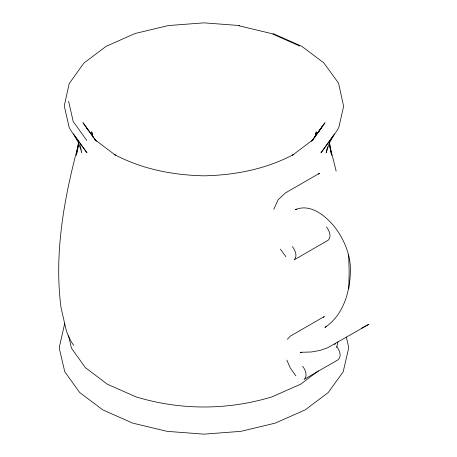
<?xml version="1.0" encoding="UTF-8"?>
<svg xmlns="http://www.w3.org/2000/svg" width="457" height="457" viewBox="0 0 457 457"><rect width="100%" height="100%" fill="white"/><g stroke="black" fill="none" stroke-linecap="round" stroke-linejoin="round"><path stroke-width="0.69" d="M348.822 288.761L349.148 271.441L348.674 254.817M78.427 142.595L76.633 153.849M315.467 135.975L316.238 131.827L315.01 137.197M76.268 155.443L78.444 145.903M64.74 323.35L59.661 345.675L59.507 349.228L64.763 371.752L79.718 392.523L102.814 409.895L132.684 423.119L167.073 431.345L203.982 434.15L240.89 431.345L275.28 423.119L305.15 409.895L328.246 392.523L343.201 371.752L348.514 348.72L348.303 345.675L346.389 337.232M327.543 146.731L326.161 152.809L329.371 142.978L334.49 134.004L320.991 152.821L337.1 130.582L338.871 127.177L343.63 106.31L338.557 83.168L323.807 62.866L301.82 46.323L272.949 33.521M336.689 347.411L337.934 341.945M78.461 144.366C64.351 197.116 53.92 252.572 60.958 307.241L65.831 328.612C67.339 334.604 70.024 340.294 73.68 345.275M273.829 209.255L278.147 199.709L285.471 192.917L319.54 173.249L318.495 174.22M318.598 132.262L319.963 129.868M287.356 339.243L290.269 336.163L324.333 316.495L323.402 317.335M320.34 129.302L322.214 126.475L311.617 141.247M334.661 344.727L335.421 343.635M312.034 140.859L324.996 122.716L312.479 140.162L313.114 139.688L292.571 155.146L293.828 154.352C266.14 169.176 235.166 175.122 203.982 175.836C172.797 175.122 141.824 169.176 114.136 154.352L115.393 155.146L94.856 139.688L95.484 140.162M318.386 370.838L300.575 384.24L272.035 396.836C227.683 410.375 180.281 410.375 135.929 396.836L107.389 384.24L85.35 367.611L71.435 348.097L68.63 335.792M296.41 209.049L295.193 209.752C310.183 203.125 325.07 215.481 334.238 226.358C343.533 238.434 349.971 253.012 350.45 268.396C350.45 290.206 344.132 314.696 324.927 327.401L326.755 326.349M301.431 352.061L300.215 352.764L302.568 352.233L311.114 352.004L319.609 350.536L327.538 347.84L368.908 324.281L361.607 328.172M239.685 25.563L203.982 22.85L168.285 25.563L135.015 33.521L106.144 46.323L83.831 63.117L69.213 83.585L64.26 105.841L69.093 127.177L70.864 130.582L86.973 152.821L73.474 134.004L78.593 142.978L81.809 152.809L80.112 145.383M239.022 25.803L271.675 33.612L299.718 46.037M285.905 256.668L280.37 249.156M295.833 375.871L290.269 367.948L286.859 360.099M95.93 140.859L82.968 122.716L96.347 141.247M86.733 140.39L73.206 121.539L68.596 101.305M326.458 226.912C329.194 230.414 331.971 236.555 328.166 240.222L294.097 259.89C297.901 256.223 295.125 250.082 292.394 246.58M336.775 346.589C339.408 350.079 342.122 356.306 338.129 359.756L304.059 379.424C308.052 375.974 305.339 369.747 302.711 366.257M85.75 126.475L88.407 130.576M329.314 143.675L336.158 171.141M329.674 146.583L331.696 155.443M92.954 137.197L91.731 131.827L92.371 135.283M331.331 153.849L329.543 142.595"/></g></svg>
